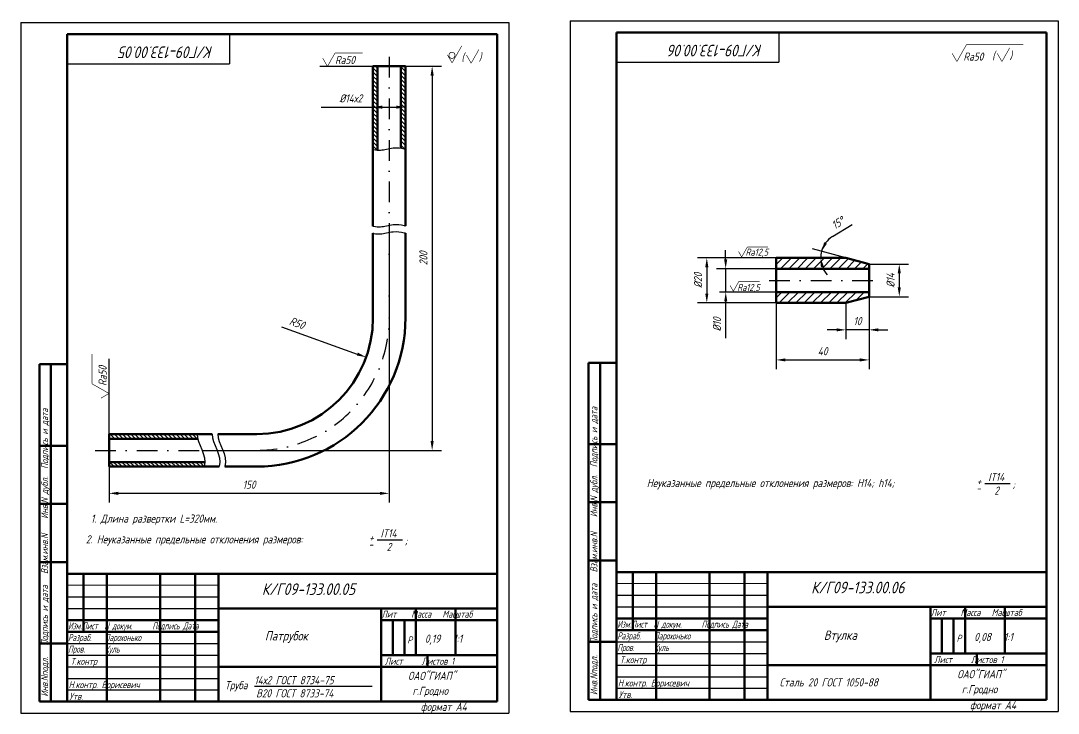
# Model space of a CAD drawing. Header units: inches. Extents: x 0 to 1942, y 0 to 841.
# Drawn here: x 1496.1 to 1942.4, y 8.9 to 306.6 of the extents above; entities that cross this region are included whole.
import ezdxf

# ---------------------------------------------------------------- set-up
doc = ezdxf.new("R2010")
doc.units = ezdxf.units.IN
doc.header["$LTSCALE"] = 0.7
doc.header["$MEASUREMENT"] = 0
doc.linetypes.add('DASHDOT', pattern=[25.4, 12.7, -6.35, 0, -6.35])
doc.linetypes.add('HIDDEN', pattern=[9.525, 6.35, -3.175])
doc.styles.add('ROMANC', font='romanc', dxfattribs={"width": 0.8, "oblique": 15, "height": 3.5})
doc.styles.get("Standard").update_dxf_attribs({"font": 'romand.shx', "width": 0.8, "oblique": 15, "height": 3.5})
doc.dimstyles.get("Standard").update_dxf_attribs({"dimtxt": 3.5, "dimasz": 4, "dimexe": 4, "dimexo": 0, "dimgap": 2, "dimtad": 1, "dimdec": 0, "dimdsep": 46, "dimtxsty": 'Standard', "dimcen": 0.09, "dimadec": 0, "dimazin": 0, "dimtfac": 1, "dimtdec": 0, "dimtmove": 0, "dimatfit": 3, "dimfxl": 0.18, "dimtolj": 1, "dimtzin": 0, "dimlwd": 25, "dimlwe": 25, "dimarcsym": 0})

# ---------------------------------------------------------------- blocks, each defined once
blk = doc.blocks.new('*D149')
at = {"color": 0, "lineweight": 25, "transparency": 16777216}
blk.add_line((1608.22, 175.04), (1640.88, 163.28), dxfattribs=at)
blk.add_solid([(1641.11, 163.91), (1640.66, 162.66), (1644.65, 161.93)], dxfattribs=at)
at = {"layer": 'DEFPOINTS', "color": 0, "lineweight": 25, "transparency": 16777216}
for p in [(1597.6, 178.87), (1644.65, 161.93)]:
    blk.add_point(p, dxfattribs=at)
at = {"color": 0, "lineweight": 25, "transparency": 16777216, "insert": (1614.99, 176.59), "char_height": 3.5, "attachment_point": 5, "rotation": 340.2011}
blk.add_mtext('\\A1;R50', dxfattribs=at)
blk = doc.blocks.new('*D150')
at = {"color": 0, "lineweight": 25, "transparency": 16777216}
for p, q in [((1845.32, 213.84), (1853.73, 219.03)), ((1851.01, 204.62), (1836.68, 208.46))]:
    blk.add_line(p, q, dxfattribs=at)
for start, end in [(121.662, 165), (122.4436, 143.7218), (165, 180), (201.2782, 222.5564)]:
    blk.add_arc((1851.01, 204.62), 10.83, start, end, dxfattribs=at)
for points in [[(1842.88, 210.75), (1841.68, 211.32), (1840.55, 207.43)], [(1840.26, 200.57), (1841.57, 200.82), (1840.18, 204.62)]]:
    blk.add_solid(points, dxfattribs=at)
at = {"layer": 'DEFPOINTS', "color": 0, "lineweight": 25, "transparency": 16777216}
for p in [(1840.22, 205.57), (1821.04, 204.62), (1851.01, 204.62), (1851.01, 204.62), (1861.01, 201.94)]:
    blk.add_point(p, dxfattribs=at)
at = {"color": 0, "lineweight": 25, "transparency": 16777216, "insert": (1847.56, 219.63), "char_height": 3.5, "attachment_point": 5, "rotation": 31.662}
blk.add_mtext('\\A1;15°', dxfattribs=at)
blk = doc.blocks.new('*D151')
at = {"color": 0, "lineweight": 25, "transparency": 16777216}
for p, q in [((1861.01, 201.94), (1877.99, 201.94)), ((1873.99, 197.94), (1873.99, 191.95)), ((1861.01, 187.95), (1877.99, 187.95))]:
    blk.add_line(p, q, dxfattribs=at)
for points in [[(1873.33, 197.94), (1874.66, 197.94), (1873.99, 201.94)], [(1873.33, 191.95), (1874.66, 191.95), (1873.99, 187.95)]]:
    blk.add_solid(points, dxfattribs=at)
at = {"layer": 'DEFPOINTS', "color": 0, "lineweight": 25, "transparency": 16777216}
for p in [(1861.01, 201.94), (1861.01, 187.95), (1873.99, 187.95)]:
    blk.add_point(p, dxfattribs=at)
at = {"color": 0, "lineweight": 25, "transparency": 16777216, "insert": (1870.24, 194.95), "char_height": 3.5, "attachment_point": 5, "rotation": 90}
blk.add_mtext('\\A1;%%C14', dxfattribs=at)
blk = doc.blocks.new('*D152')
at = {"color": 0, "lineweight": 25, "transparency": 16777216}
for p, q in [((1861.01, 187.95), (1861.01, 169.69)), ((1851.01, 185.27), (1851.01, 169.69)), ((1847.01, 173.69), (1843.01, 173.69)), ((1861.01, 173.69), (1851.01, 173.69)), ((1865.01, 173.69), (1869.01, 173.69))]:
    blk.add_line(p, q, dxfattribs=at)
for points in [[(1847.01, 174.35), (1847.01, 173.02), (1851.01, 173.69)], [(1865.01, 174.35), (1865.01, 173.02), (1861.01, 173.69)]]:
    blk.add_solid(points, dxfattribs=at)
at = {"layer": 'DEFPOINTS', "color": 0, "lineweight": 25, "transparency": 16777216}
for p in [(1861.01, 187.95), (1851.01, 185.27), (1851.01, 173.69)]:
    blk.add_point(p, dxfattribs=at)
at = {"color": 0, "lineweight": 25, "transparency": 16777216, "insert": (1856.01, 177.44), "char_height": 3.5, "attachment_point": 5}
blk.add_mtext('\\A1;10', dxfattribs=at)
blk = doc.blocks.new('*D153')
at = {"color": 0, "lineweight": 25, "transparency": 16777216}
for p, q in [((1861.01, 187.95), (1861.01, 156.76)), ((1821.04, 185.27), (1821.04, 156.76)), ((1825.04, 160.76), (1857.01, 160.76))]:
    blk.add_line(p, q, dxfattribs=at)
for points in [[(1825.04, 161.42), (1825.04, 160.09), (1821.04, 160.76)], [(1857.01, 161.42), (1857.01, 160.09), (1861.01, 160.76)]]:
    blk.add_solid(points, dxfattribs=at)
at = {"layer": 'DEFPOINTS', "color": 0, "lineweight": 25, "transparency": 16777216}
for p in [(1861.01, 187.95), (1821.04, 185.27), (1861.01, 160.76)]:
    blk.add_point(p, dxfattribs=at)
at = {"color": 0, "lineweight": 25, "transparency": 16777216, "insert": (1841.03, 164.51), "char_height": 3.5, "attachment_point": 5}
blk.add_mtext('\\A1;40', dxfattribs=at)

msp = doc.modelspace()

# ---------------------------------------------------------------- hatches: boundary and pattern name
at = {"lineweight": 25}
h = msp.add_hatch(dxfattribs=at)
h.set_pattern_fill('ANSI31', color=256, scale=10, angle=90, style=0)
h.set_pattern_definition([(135, (-2919.1166, 787.2023), (-0.88388348, -0.88388348), [])])
h.paths.add_polyline_path([(1649.6, 269.43), (1647.6, 269.43), (1647.6, 265.43), (1647.6, 251.27, 0.005854), (1648.03, 251.17, 0.039188), (1649.6, 250.96)])
h.paths.add_polyline_path([(1661.6, 287.01), (1659.6, 287.01), (1659.6, 251.79, -0.02754), (1661, 251.49, -0.007414), (1661.6, 251.31)])
h.paths.add_polyline_path([(1649.6, 287.01), (1647.6, 287.01), (1647.6, 269.43), (1649.6, 269.43)])
edge = h.paths.add_edge_path()
edge.add_spline(control_points=[(1575.02, 114.87), (1575.2, 115.54), (1575.28, 116.21), (1575.28, 116.87)], knot_values=[29.152697, 29.152697, 29.152697, 29.152697, 30.972982, 30.972982, 30.972982, 30.972982], degree=3, periodic=0)
edge.add_line((1575.28, 116.87), (1534.07, 116.87))
edge.add_line((1534.07, 116.87), (1534.07, 114.87))
edge.add_line((1534.07, 114.87), (1575.02, 114.87))
edge = h.paths.add_edge_path()
edge.add_spline(control_points=[(1572.19, 126.87), (1572.02, 127.54), (1571.93, 128.21), (1571.96, 128.87)], knot_values=[16.89827, 16.89827, 16.89827, 16.89827, 19.106376, 19.106376, 19.106376, 19.106376], degree=3, periodic=0)
edge.add_line((1571.96, 128.87), (1534.07, 128.87))
edge.add_line((1534.07, 128.87), (1534.07, 126.87))
edge.add_line((1534.07, 126.87), (1572.19, 126.87))

# ---------------------------------------------------------------- linework, layer by layer
for p, q in [((1496.1, 305.86), (1496.1, 8.86)), ((1496.1, 305.86), (1706.1, 305.86)), ((1706.1, 305.86), (1706.1, 8.86)), ((1732.37, 306.57), (1732.37, 9.57)), ((1732.37, 306.57), (1942.37, 306.57)), ((1942.37, 306.57), (1942.37, 9.57)), ((1661.6, 287.01), (1647.6, 287.01)), ((1647.6, 287.01), (1647.6, 250.96)), ((1661.6, 287.01), (1647.6, 287.01)), ((1647.6, 287.01), (1661.6, 287.01)), ((1661.6, 287.01), (1661.6, 278.65)), ((1661.6, 258.65), (1661.6, 236.96)), ((1732.37, 9.57), (1942.37, 9.57)), ((1496.1, 8.86), (1706.1, 8.86))]:
    msp.add_line(p, q)
at = {"lineweight": 50}
for p, q in [((1516.1, 300.86), (1516.1, 13.86)), ((1516.1, 300.86), (1701.1, 300.86)), ((1701.1, 300.86), (1701.1, 13.86)), ((1752.37, 301.57), (1752.37, 14.57)), ((1752.37, 301.57), (1937.37, 301.57)), ((1937.37, 301.57), (1937.37, 14.57)), ((1647.6, 287.01), (1647.6, 218.29)), ((1647.6, 287.01), (1661.6, 287.01)), ((1649.6, 287.01), (1649.6, 250.96)), ((1659.6, 287.01), (1659.6, 251.79)), ((1661.6, 287.01), (1661.6, 218.34)), ((1647.6, 215.23), (1647.6, 178.87)), ((1661.6, 215.28), (1661.6, 178.87)), ((1821.04, 204.62), (1821.04, 185.27)), ((1851.01, 204.62), (1821.04, 204.62)), ((1861.01, 201.94), (1851.01, 204.62)), ((1821.04, 199.95), (1861.01, 199.95)), ((1821.04, 189.95), (1861.01, 189.95)), ((1861.01, 187.95), (1851.01, 185.27)), ((1851.01, 185.27), (1821.04, 185.27)), ((1504.1, 158.86), (1504.1, 13.86)), ((1504.1, 158.86), (1516.1, 158.86)), ((1509.1, 158.86), (1509.1, 13.86)), ((1740.37, 159.57), (1740.37, 14.57)), ((1740.37, 159.57), (1752.37, 159.57)), ((1745.37, 159.57), (1745.37, 14.57)), ((1534.07, 128.87), (1571.96, 128.87)), ((1534.07, 128.87), (1578.41, 128.87)), ((1534.07, 126.87), (1572.19, 126.87)), ((1580.89, 128.87), (1597.6, 128.87)), ((1504.1, 123.86), (1516.1, 123.86)), ((1740.37, 124.57), (1752.37, 124.57)), ((1534.07, 116.87), (1575.28, 116.87)), ((1534.07, 114.87), (1575.02, 114.87)), ((1534.07, 114.87), (1581.47, 114.87)), ((1583.96, 114.87), (1597.6, 114.87)), ((1504.1, 98.86), (1516.1, 98.86)), ((1740.37, 99.57), (1752.37, 99.57)), ((1504.1, 73.86), (1516.1, 73.86)), ((1740.37, 74.57), (1752.37, 74.57)), ((1516.1, 68.86), (1701.1, 68.86)), ((1523.1, 68.86), (1523.1, 43.86)), ((1533.1, 68.86), (1533.1, 13.86)), ((1556.1, 68.86), (1556.1, 13.86)), ((1571.1, 68.86), (1571.1, 13.86)), ((1581.1, 68.86), (1581.1, 13.86)), ((1752.37, 69.57), (1937.37, 69.57)), ((1759.37, 69.57), (1759.37, 44.57)), ((1769.37, 69.57), (1769.37, 14.57)), ((1792.37, 69.57), (1792.37, 14.57)), ((1807.37, 69.57), (1807.37, 14.57)), ((1817.37, 69.57), (1817.37, 14.57)), ((1651.1, 53.86), (1651.1, 13.86)), ((1666.1, 53.86), (1666.1, 33.86)), ((1683.1, 53.86), (1683.1, 33.86)), ((1887.37, 54.57), (1887.37, 14.57)), ((1902.37, 54.57), (1902.37, 34.57)), ((1919.37, 54.57), (1919.37, 34.57)), ((1752.37, 49.57), (1817.37, 49.57)), ((1887.37, 49.57), (1937.37, 49.57)), ((1892.37, 49.57), (1892.37, 34.57)), ((1897.37, 49.57), (1897.37, 34.57)), ((1516.1, 48.86), (1581.1, 48.86)), ((1651.1, 48.86), (1701.1, 48.86)), ((1656.1, 48.86), (1656.1, 33.86)), ((1661.1, 48.86), (1661.1, 33.86)), ((1516.1, 43.86), (1581.1, 43.86)), ((1752.37, 44.57), (1817.37, 44.57)), ((1504.1, 38.86), (1516.1, 38.86)), ((1740.37, 39.57), (1752.37, 39.57)), ((1651.1, 33.86), (1701.1, 33.86)), ((1671.1, 33.86), (1671.1, 28.86)), ((1887.37, 34.57), (1937.37, 34.57)), ((1907.37, 34.57), (1907.37, 29.57)), ((1504.1, 13.86), (1701.1, 13.86)), ((1740.37, 14.57), (1937.37, 14.57))]:
    msp.add_line(p, q, dxfattribs=at)
at = {"linetype": 'DASHDOT'}
for p, q in [((1654.6, 291.06), (1654.6, 178.87)), ((1818.04, 194.95), (1864.29, 194.95)), ((1528.18, 121.87), (1597.6, 121.87))]:
    msp.add_line(p, q, dxfattribs=at)
at = {"lineweight": 25}
for p, q in [((1624.71, 287.01), (1648.6, 287.01)), ((1647.6, 287.01), (1647.6, 265.43)), ((1661.6, 287.01), (1661.6, 265.43)), ((1661.6, 287.01), (1677.06, 287.01)), ((1673.06, 283.01), (1673.06, 125.87)), ((1625.36, 269.43), (1657.6, 269.43)), ((1654.6, 215.61), (1654.6, 99.39)), ((1799.31, 203.95), (1799.31, 207.95)), ((1821.04, 204.62), (1787.2, 204.62)), ((1821.04, 201.78), (1823.88, 204.62)), ((1822.96, 199.95), (1827.63, 204.62)), ((1826.5, 199.95), (1831.05, 204.51)), ((1830.03, 199.95), (1834.7, 204.62)), ((1833.57, 199.95), (1838.24, 204.62)), ((1837.1, 199.95), (1841.77, 204.62)), ((1840.64, 199.95), (1845.31, 204.62)), ((1844.17, 199.95), (1848.85, 204.62)), ((1847.71, 199.95), (1852.09, 204.33)), ((1851.24, 199.95), (1854.88, 203.59)), ((1854.78, 199.95), (1857.67, 202.84)), ((1858.31, 199.95), (1860.46, 202.09)), ((1791.2, 200.62), (1791.2, 189.27)), ((1821.04, 199.95), (1795.31, 199.95)), ((1799.31, 199.95), (1799.31, 189.95)), ((1831.01, 199.95), (1829.01, 199.95)), ((1821.04, 189.95), (1796.61, 189.95)), ((1821.04, 187.46), (1823.53, 189.95)), ((1822.29, 185.27), (1826.97, 189.95)), ((1825.96, 185.27), (1830.64, 189.95)), ((1827.04, 189.89), (1827.1, 189.95)), ((1831.01, 189.95), (1827.04, 189.95)), ((1829.49, 185.27), (1834.17, 189.95)), ((1833.03, 185.27), (1837.71, 189.95)), ((1836.56, 185.27), (1841.24, 189.95)), ((1840.1, 185.27), (1844.78, 189.95)), ((1843.64, 185.27), (1848.31, 189.95)), ((1847.17, 185.27), (1851.85, 189.95)), ((1850.71, 185.27), (1855.39, 189.95)), ((1855.42, 186.45), (1858.92, 189.95)), ((1860.25, 187.75), (1861.01, 188.5)), ((1821.04, 185.27), (1787.2, 185.27)), ((1799.31, 185.95), (1799.31, 170.13)), ((1534.07, 128.87), (1534.07, 161.22)), ((1534.07, 128.87), (1534.07, 114.87)), ((1574.1, 121.87), (1677.06, 121.87)), ((1534.07, 114.87), (1534.07, 99.39)), ((1910.79, 107.65), (1921.62, 107.65)), ((1650.6, 103.39), (1538.07, 103.39)), ((1649.41, 83.45), (1660.24, 83.45)), ((1516.1, 58.86), (1581.1, 58.86)), ((1752.37, 59.57), (1817.37, 59.57)), ((1516.1, 53.86), (1581.1, 53.86)), ((1752.37, 54.57), (1817.37, 54.57)), ((1516.1, 38.86), (1581.1, 38.86)), ((1752.37, 39.57), (1817.37, 39.57)), ((1516.1, 33.86), (1581.1, 33.86)), ((1752.37, 34.57), (1817.37, 34.57)), ((1516.1, 28.86), (1581.1, 28.86)), ((1752.37, 29.57), (1817.37, 29.57)), ((1516.1, 23.86), (1581.1, 23.86)), ((1752.37, 24.57), (1817.37, 24.57)), ((1516.1, 18.86), (1581.1, 18.86)), ((1596.71, 20.49), (1647.3, 20.49)), ((1752.37, 19.57), (1817.37, 19.57))]:
    msp.add_line(p, q, dxfattribs=at)
at = {"linetype": 'HIDDEN', "lineweight": 25}
for p, q in [((1647.6, 278.52), (1647.6, 258.74)), ((1661.6, 278.73), (1661.6, 258.16))]:
    msp.add_line(p, q, dxfattribs=at)
at = {"linetype": 'Continuous', "lineweight": 50}
for p, q in [((1861.01, 201.95), (1861.01, 187.95)), ((1534.07, 128.87), (1534.07, 114.87))]:
    msp.add_line(p, q, dxfattribs=at)
at = {"lineweight": 15}
for p, q in [((1516.1, 63.86), (1581.1, 63.86)), ((1752.37, 64.57), (1817.37, 64.57))]:
    msp.add_line(p, q, dxfattribs=at)
at = {"color": 1, "lineweight": 50}
for p, q in [((1581.1, 53.86), (1701.1, 53.86)), ((1817.37, 54.57), (1937.37, 54.57)), ((1581.1, 28.86), (1701.1, 28.86)), ((1817.37, 29.57), (1937.37, 29.57))]:
    msp.add_line(p, q, dxfattribs=at)
for points, const_width in [([(1585.96, 287.97), (1585.96, 300.97)], 0.5), ([(1822.23, 288.68), (1822.23, 301.68)], 0.5), ([(1681.64, 288.46), (1685.8, 295.8)], 0.25), ([(1898.78, 289.04), (1902.94, 296.38)], 0.25), ([(1902.94, 296.38), (1927.3, 296.38)], 0.3), ([(1918.15, 289.04), (1921.49, 294.92)], 0.25), ([(1625.99, 290.46), (1628.03, 286.96)], 0.25), ([(1628.03, 286.96), (1631.29, 292.71)], 0.25), ([(1631.29, 292.71), (1643.22, 292.71)], 0.3), ([(1679.61, 291.96), (1681.64, 288.46)], 0.25), ([(1687.81, 291.83), (1689.84, 288.33)], 0.25), ([(1689.84, 288.33), (1693.18, 294.21)], 0.25), ([(1896.74, 292.54), (1898.78, 289.04)], 0.25), ([(1916.12, 292.54), (1918.15, 289.04)], 0.25), ([(1515.96, 287.97), (1585.96, 287.97)], 0.5), ([(1752.23, 288.68), (1822.23, 288.68)], 0.5), ([(1804.8, 207.42), (1806.2, 205)], 0.25), ([(1806.2, 205), (1808.61, 209.25)], 0.25), ([(1808.61, 209.25), (1817.49, 209.25)], 0.3), ([(1801.21, 192.73), (1802.62, 190.32)], 0.25), ([(1802.62, 190.32), (1805.03, 194.57)], 0.25), ([(1805.03, 194.57), (1813.9, 194.57)], 0.3), ([(1526.73, 150.5), (1526.73, 163.37)], 0.3), ([(1534.07, 146.33), (1526.73, 150.5)], 0.25), ([(1530.57, 144.3), (1534.07, 146.33)], 0.25)]:
    msp.add_lwpolyline(points, dxfattribs=dict(const_width=const_width))
at = {"const_width": 0.3}
for points in [[(1682.86, 291.7, 1.02775), (1680.31, 291.7, 1.02775)], [(1682.86, 291.7, -1.02775), (1680.31, 291.7, -1.02775)]]:
    msp.add_lwpolyline(points, format="xyb", dxfattribs=at)
for points in [[(1647.6, 251.27, 0.005854), (1648.03, 251.17, 0.069654), (1650.83, 250.97, 0.045006), (1653.36, 251.37, -0.037919), (1656.35, 251.89, -0.090658), (1661, 251.49, -0.007414), (1661.6, 251.31)], [(1647.6, 218.29, 0.005854), (1648.03, 218.2, 0.069654), (1650.83, 217.99, 0.045006), (1653.36, 218.4, -0.037919), (1656.35, 218.91, -0.090658), (1661, 218.52, -0.007414), (1661.6, 218.34)], [(1647.6, 215.23, 0.005854), (1648.03, 215.13, 0.069654), (1650.83, 214.93, 0.045006), (1653.36, 215.33, -0.037919), (1656.35, 215.85, -0.090658), (1661, 215.45, -0.007414), (1661.6, 215.28)]]:
    msp.add_lwpolyline(points, format="xyb")
at = {"lineweight": 50}
for radius in [50, 64]:
    msp.add_arc((1597.6, 178.87), radius, 270, 0, dxfattribs=at)
at = {"linetype": 'DASHDOT', "lineweight": 25}
msp.add_arc((1597.6, 178.87), 57, 270, 0, dxfattribs=at)
at = {"lineweight": 25}
for points in [[(1571.96, 128.87), (1571.79, 124.68), (1576.4, 120.1), (1575.02, 114.87)], [(1578.41, 128.87), (1578.24, 124.68), (1582.86, 120.1), (1581.47, 114.87)], [(1580.89, 128.87), (1580.72, 124.68), (1585.34, 120.1), (1583.96, 114.87)]]:
    msp.add_open_spline(points, degree=3, dxfattribs=at)
for points in [[(1672.39, 283.01), (1673.73, 283.01), (1673.06, 287.01)], [(1651.6, 270.1), (1651.6, 268.76), (1647.6, 269.43)], [(1657.6, 270.1), (1657.6, 268.76), (1661.6, 269.43)], [(1790.54, 200.62), (1791.87, 200.62), (1791.2, 204.62)], [(1798.65, 203.95), (1799.98, 203.95), (1799.31, 199.95)], [(1790.54, 189.27), (1791.87, 189.27), (1791.2, 185.27)], [(1798.69, 185.95), (1800.02, 185.95), (1799.35, 189.95)], [(1672.39, 125.87), (1673.73, 125.87), (1673.06, 121.87)], [(1538.07, 104.06), (1538.07, 102.72), (1534.07, 103.39)], [(1650.6, 104.06), (1650.6, 102.72), (1654.6, 103.39)]]:
    msp.add_solid(points, dxfattribs=at)
at = {"layer": 'DEFPOINTS', "color": 0, "linetype": 'ByBlock'}
for p in [(1648.59, 286.58), (1534.45, 160.15)]:
    msp.add_point(p, dxfattribs=at)

# ---------------------------------------------------------------- texts
at = {"style": 'ROMANC', "oblique": 15, "width": 0.8}
for s, p in [('(', (1685.66, 289.16)), (')', (1693.15, 289.29)), ('(', (1913.97, 289.87)), (')', (1921.46, 290))]:
    msp.add_text(s, height=3.5, dxfattribs=at).set_placement(p)
at = {"lineweight": 35, "char_height": 5, "width": 116.2188, "attachment_point": 1, "rotation": 180}
for s, insert in [('К/Г09-133.00.05 ', (1578.84, 290.55)), ('К/Г09-133.00.06 ', (1815.1, 291.26))]:
    msp.add_mtext(s, dxfattribs=dict(at, insert=insert))
at = {"lineweight": 25, "attachment_point": 1}
for s, insert, char_height, width in [('Ra50', (1631.28, 291.45), 3.5, 29.1251), ('Ra50', (1901.57, 292.92), 3.5, 29.1251), ('Ra12,5', (1807.89, 208.58), 3, 25.3892), ('Ra12,5', (1804.3, 193.43), 3, 25.3892), ('IT14', (1912.24, 112.17), 3.5, 19.7907), (' Неуказанные предельные отклонения размеров: H14; h14; ', (1763.53, 109.58), 3.5, 158.004), ('+', (1907.29, 110.35), 3.5, 4.3989), (';', (1922.68, 109.01), 3.5, 9.0235), ('-', (1907.07, 107.42), 3.5, 6.6548), ('2', (1914.85, 106.29), 3.5, 17.1446), ('1. Длина развертки L=320мм.', (1526.26, 94.3), 3.5, 98.3226), ('2. Неуказанные предельные отклонения размеров:  ', (1524.1, 85.38), 3.5, 158.004), ('+', (1645.91, 86.15), 3.5, 4.3989), ('IT14', (1650.86, 87.97), 3.5, 19.7907), ('-', (1645.68, 83.22), 3.5, 6.6548), ('2', (1653.47, 82.09), 3.5, 17.1446), (';', (1661.3, 84.81), 3.5, 9.0235), ('{\\W0.7;Лит    Масса   Масштаб}', (1887.57, 53.68), 3, 48.3624), ('{\\W0.7;Лит    Масса   Масштаб}', (1651.3, 52.97), 3, 48.3624), ('{\\W0.6; Изм.Лист  N докум.      Подпись Дата\\P Разраб.    Парохонько\\P Пров.      Куль}', (1515.03, 47.91), 3, 75.9719), ('{\\W0.6; Изм.Лист  N докум.      Подпись Дата\\P Разраб.    Парохонько\\P Пров.      Куль}', (1751.29, 48.62), 3, 75.9719), ('Р', (1662.38, 41.89), 3, 4.7355), ('0,19   1:1', (1669.95, 42.69), 3.5, 30.5998), ('Р', (1898.65, 42.6), 3, 4.7355), ('0,08   1:1', (1906.22, 43.4), 3.5, 30.5998), ('{\\W0.7;Т.контр}', (1517.54, 32.65), 3, 65.7648), ('Лист     Листов 1', (1652.71, 32.72), 3, 49.4707), ('{\\W0.7;Т.контр}', (1753.81, 33.36), 3, 65.7648), ('Лист     Листов 1', (1888.98, 33.43), 3, 49.4707), ('{\\W0.7; Н.контр. Борисевич}', (1515.09, 22.64), 3, 40.546), ('Труба', (1583.93, 22.67), 3.5, 36.5786), ('14х2 ГОСТ 8734-75', (1596.59, 24.81), 3.5, 73.1572), ('{\\W0.7; Н.контр. Борисевич}', (1751.36, 23.35), 3, 40.546), ('Сталь 20 ГОСТ 1050-88', (1822.51, 23.88), 3.5, 67.3789), ('В20 ГОСТ 8733-74', (1597.36, 19.17), 3.5, 72.5735), ('г.Гродно', (1664.6, 20.23), 3.5, 35.0627), ('{\\W0.7;Утв.     }', (1753.29, 18.36), 3, 39.2217), ('г.Гродно', (1900.87, 20.94), 3.5, 35.0627), ('{\\W0.7;Утв.     }', (1517.03, 17.65), 3, 39.2217), ('формат А4', (1904.4, 14.08), 3.5, 32.7454), ('формат А4', (1668.13, 13.37), 3.5, 32.7454)]:
    msp.add_mtext(s, dxfattribs=dict(at, insert=insert, char_height=char_height, width=width))
at = {"lineweight": 25, "char_height": 3.5, "attachment_point": 5}
for s, insert in [('\\A1;%%C14х2', (1638.07, 273.18)), ('\\A1;150', (1594.33, 107.14))]:
    msp.add_mtext(s, dxfattribs=dict(at, insert=insert))
at = {"lineweight": 25, "char_height": 3.5, "attachment_point": 5, "rotation": 90}
for s, insert in [('\\A1;200', (1669.31, 204.44)), ('\\A1;%%C20', (1787.45, 194.95)), ('\\A1;%%C10', (1795.56, 176.04))]:
    msp.add_mtext(s, dxfattribs=dict(at, insert=insert))
at = {"lineweight": 25, "attachment_point": 1, "rotation": 90}
for s, insert, char_height, width in [('Ra50', (1529.57, 149.58), 3.5, 29.1251), ('{\\W0.7; Инв.Nподл.   Подпись и дата   Взам.инв.N    Инв.N дубл.  Подпись и дата}', (1504.87, 14.38), 3, 144.2887), ('{\\W0.7; Инв.Nподл.   Подпись и дата   Взам.инв.N    Инв.N дубл.  Подпись и дата}', (1741.14, 15.09), 3, 144.2887)]:
    msp.add_mtext(s, dxfattribs=dict(at, insert=insert, char_height=char_height, width=width))
at = {"lineweight": 35, "attachment_point": 1}
for s, insert, char_height, width in [('К/Г09-133.00.05', (1599.84, 64.7), 5, 116.2188), ('К/Г09-133.00.06', (1836.11, 65.41), 5, 116.2188), ('ОАО"ГИАП"', (1662.69, 26.68), 3.5, 36.171), ('ОАО"ГИАП"', (1898.96, 27.39), 3.5, 36.171)]:
    msp.add_mtext(s, dxfattribs=dict(at, insert=insert, char_height=char_height, width=width))
at = {"lineweight": 30, "char_height": 4, "width": 61.9449, "attachment_point": 1}
for s, insert in [('Патрубок ', (1601.12, 44.14)), ('Втулка', (1841.57, 44.41))]:
    msp.add_mtext(s, dxfattribs=dict(at, insert=insert))

# ---------------------------------------------------------------- dimensions: what is measured, and where the dimension line sits
at = {"lineweight": 25}
dim = msp.add_angular_dim_2l(base=(1840.22, 205.57), line1=((1851.01, 204.62), (1821.04, 204.62)), line2=((1861.01, 201.94), (1851.01, 204.62)), dimstyle='Standard', dxfattribs=at)
dim.commit()
dim.dimension.update_dxf_attribs({"geometry": '*D150', "text_midpoint": (1847.56, 219.63)})
dim = msp.add_linear_dim(base=(1873.99, 187.95), p1=(1861.01, 201.94), p2=(1861.01, 187.95), angle=90, text='%%C14', dimstyle='Standard', dxfattribs=at)
dim.commit()
dim.dimension.update_dxf_attribs({"geometry": '*D151', "text_midpoint": (1870.24, 194.95)})
for base, p1, p2, picture, middle in [((1861.01, 160.76), (1821.04, 185.27), (1861.01, 187.95), '*D153', (1841.03, 164.51)), ((1851.01, 173.69), (1861.01, 187.95), (1851.01, 185.27), '*D152', (1856.01, 177.44))]:
    dim = msp.add_linear_dim(base=base, p1=p1, p2=p2, dimstyle='Standard', dxfattribs=at)
    dim.commit()
    dim.dimension.update_dxf_attribs({"geometry": picture, "text_midpoint": middle})
dim = msp.add_radius_dim(center=(1597.6, 178.87), mpoint=(1644.65, 161.93), dimstyle='Standard', dxfattribs=at)
dim.commit()
dim.dimension.update_dxf_attribs({"geometry": '*D149', "text_midpoint": (1613.72, 173.06), "dimtype": 164})

doc.saveas('drawing.dxf')
